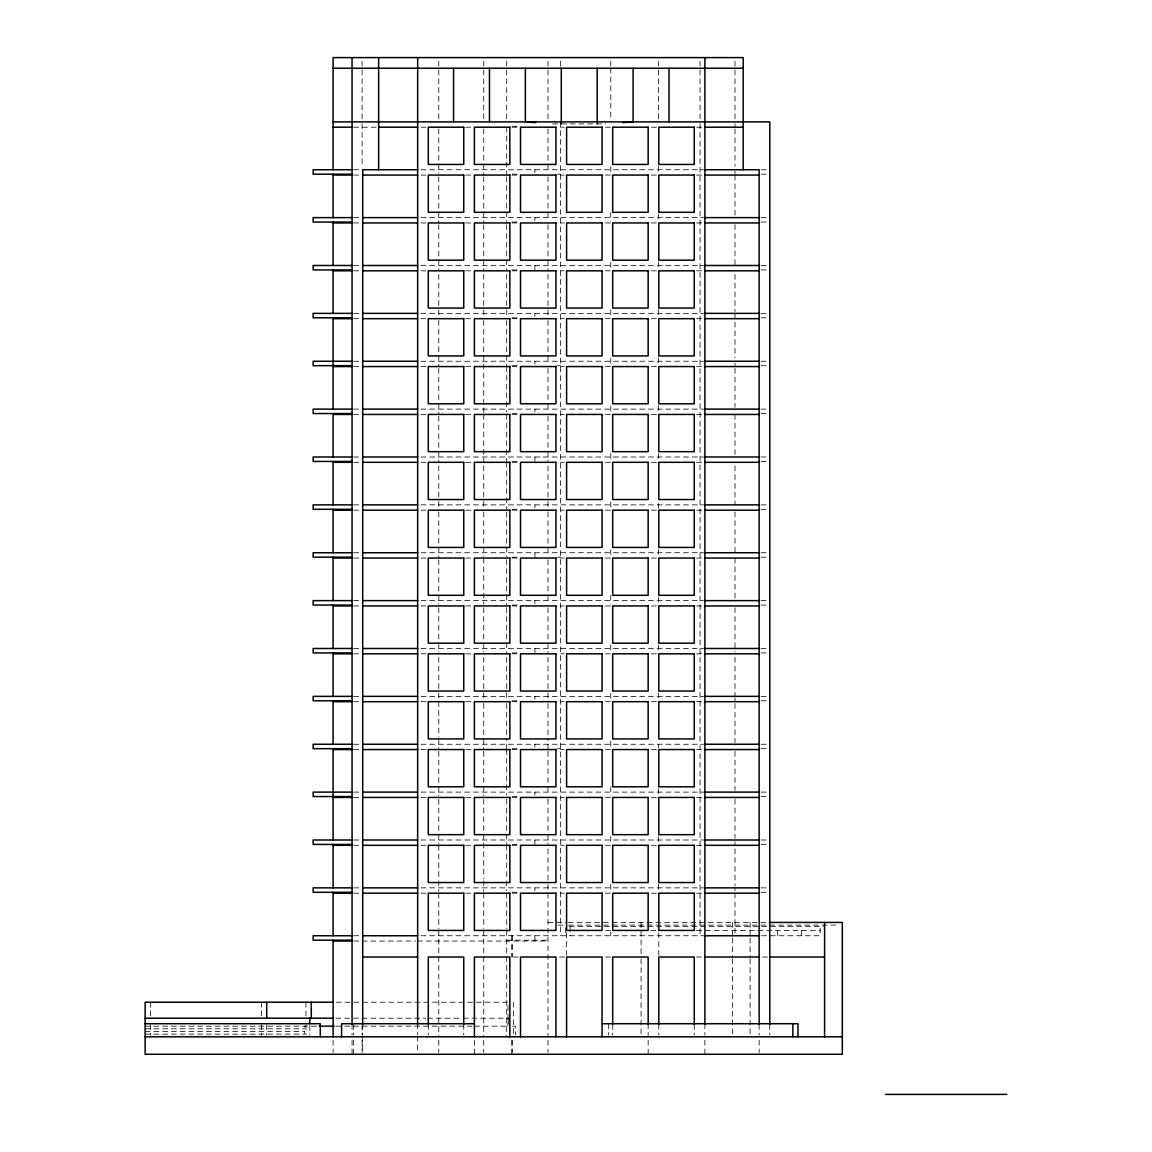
<?xml version="1.0" encoding="UTF-8"?>
<svg xmlns="http://www.w3.org/2000/svg" width="1152" height="1152" viewBox="0 0 1152 1152"><rect width="100%" height="100%" fill="white"/><g stroke="black" fill="none" stroke-linecap="round" stroke-linejoin="round"><path stroke-width="0.75" stroke-dasharray="5 3.75" d="M552.73 123.898L605.736 123.898M512.006 126.302L519.278 126.302M353.707 127.195L376.358 127.195M420.941 127.195L426.298 127.195M465.768 127.195L472.968 127.195M512.093 127.195L519.278 127.195M560.635 127.195L564.221 127.195M605.39 127.195L610.762 127.195M651.442 127.195L656.755 127.195M696.6 127.195L703.555 127.195M353.707 169.747L360.403 169.747M420.941 169.747L703.555 169.747M761.083 169.747L768.053 169.747M512.006 174.182L519.278 174.182M557.208 174.182L560.635 174.182M761.083 174.182L768.053 174.182M353.707 175.075L360.403 175.075M420.941 175.075L426.298 175.075M465.768 175.075L472.968 175.075M512.093 175.075L519.278 175.075M560.635 175.075L564.221 175.075M605.39 175.075L610.762 175.075L610.762 166.205M651.442 175.075L656.755 175.075M696.6 175.075L703.555 175.075M353.707 217.627L360.403 217.627M420.941 217.627L703.555 217.627M761.083 217.627L768.053 217.627M512.006 222.062L519.278 222.062M761.083 222.062L768.053 222.062M353.707 222.941L360.403 222.941M420.941 222.941L426.298 222.941M465.768 222.941L472.968 222.941M512.093 222.941L519.278 222.941M560.635 222.941L564.221 222.941M605.39 222.941L610.762 222.941M651.442 222.941L656.755 222.941M696.6 222.941L703.555 222.941M353.707 265.493L360.403 265.493M420.941 265.493L703.555 265.493M761.083 265.493L768.053 265.493M512.006 269.928L519.278 269.928M761.083 269.928L768.053 269.928M353.707 270.821L360.403 270.821M420.941 270.821L426.298 270.821M465.768 270.821L472.968 270.821M512.093 270.821L519.278 270.821M560.635 270.821L564.221 270.821M605.39 270.821L610.762 270.821L610.762 261.95M651.442 270.821L656.755 270.821M696.6 270.821L703.555 270.821M353.707 313.373L360.403 313.373M420.941 313.373L703.555 313.373M761.083 313.373L769.781 313.373M512.006 317.808L519.278 317.808M761.083 317.808L768.053 317.808M353.707 318.686L360.403 318.686M420.941 318.686L426.298 318.686M465.768 318.686L472.968 318.686M512.093 318.686L519.278 318.686M560.635 318.686L564.221 318.686M605.39 318.686L610.762 318.686M651.442 318.686L656.755 318.686M696.6 318.686L703.555 318.686M353.707 361.253L360.403 361.253M420.941 361.253L703.555 361.253M761.083 361.253L769.781 361.253M512.006 365.674L519.278 365.674M557.208 365.674L560.635 365.674M761.083 365.674L769.781 365.674M353.707 366.566L360.403 366.566M420.941 366.566L426.298 366.566M465.768 366.566L472.968 366.566M512.093 366.566L519.278 366.566M560.635 366.566L564.221 366.566M605.39 366.566L610.762 366.566L610.762 357.696M651.442 366.566L656.755 366.566M696.6 366.566L703.555 366.566M353.707 409.118L360.403 409.118M420.941 409.118L703.555 409.118M761.083 409.118L768.053 409.118M512.006 413.554L519.278 413.554M761.083 413.554L768.053 413.554M353.707 414.446L360.403 414.446M420.941 414.446L426.298 414.446M465.768 414.446L472.968 414.446M512.093 414.446L519.278 414.446M560.635 414.446L564.221 414.446M605.39 414.446L610.762 414.446L610.762 403.805M651.442 414.446L658.526 414.446M696.6 414.446L703.555 414.446M353.707 456.998L360.403 456.998M420.941 456.998L703.555 456.998M761.083 456.998L769.781 456.998M512.006 461.434L519.278 461.434M761.083 461.434L768.053 461.434M353.707 462.312L360.403 462.312M420.941 462.312L426.298 462.312M465.768 462.312L472.968 462.312M512.093 462.312L519.278 462.312M560.635 462.312L564.221 462.312M605.39 462.312L610.762 462.312M651.442 462.312L656.755 462.312M696.6 462.312L703.555 462.312M353.707 504.864L360.403 504.864M420.941 504.864L703.555 504.864M761.083 504.864L768.053 504.864M512.006 509.299L519.278 509.299M761.083 509.299L769.781 509.299M353.707 510.192L360.403 510.192M420.941 510.192L426.298 510.192M465.768 510.192L472.968 510.192M512.093 510.192L519.278 510.192M560.635 510.192L564.221 510.192M605.39 510.192L610.762 510.192L610.762 501.322M651.442 510.192L658.526 510.192L658.526 501.322M696.6 510.192L703.555 510.192M353.707 552.744L360.403 552.744M420.941 552.744L703.555 552.744M761.083 552.744L768.053 552.744M512.006 557.179L519.278 557.179M557.208 557.179L560.635 557.179M761.083 557.179L769.781 557.179M353.707 558.058L360.403 558.058M420.941 558.058L426.298 558.058M465.768 558.058L472.968 558.058M512.093 558.058L519.278 558.058M560.635 558.058L564.221 558.058M605.39 558.058L610.762 558.058L610.762 549.202M651.442 558.058L658.526 558.058M696.6 558.058L703.555 558.058M353.707 600.624L360.403 600.624M420.941 600.624L703.555 600.624M761.083 600.624L769.781 600.624M512.006 605.059L519.278 605.059M761.083 605.059L768.053 605.059M353.707 605.938L360.403 605.938M420.941 605.938L426.298 605.938M465.768 605.938L472.968 605.938M512.093 605.938L519.278 605.938M560.635 605.938L564.221 605.938M605.39 605.938L610.762 605.938M651.442 605.938L656.755 605.938M696.6 605.938L703.555 605.938M353.707 648.49L360.403 648.49M420.941 648.49L703.555 648.49M761.083 648.49L769.781 648.49M512.006 652.925L519.278 652.925M761.083 652.925L768.053 652.925M353.707 653.818L360.403 653.818M420.941 653.818L426.298 653.818M465.768 653.818L472.968 653.818M512.093 653.818L519.278 653.818M560.635 653.818L564.221 653.818M605.39 653.818L610.762 653.818M651.442 653.818L656.755 653.818M696.6 653.818L703.555 653.818M353.707 696.37L360.403 696.37M420.941 696.37L703.555 696.37M761.083 696.37L768.053 696.37M512.006 700.805L519.278 700.805M761.083 700.805L768.053 700.805M353.707 701.683L360.403 701.683M420.941 701.683L426.298 701.683M465.768 701.683L472.968 701.683M512.093 701.683L519.278 701.683M560.635 701.683L564.221 701.683M605.39 701.683L610.762 701.683L610.762 692.827M651.442 701.683L656.755 701.683M696.6 701.683L703.555 701.683M353.707 744.25L360.403 744.25M420.941 744.25L703.555 744.25M761.083 744.25L769.781 744.25M512.006 748.67L519.278 748.67M557.208 748.67L560.635 748.67M761.083 748.67L768.053 748.67M353.707 749.563L360.403 749.563M420.941 749.563L426.298 749.563M465.768 749.563L472.968 749.563M512.093 749.563L519.278 749.563M560.635 749.563L564.221 749.563M605.39 749.563L610.762 749.563L610.762 740.693M651.442 749.563L656.755 749.563M696.6 749.563L703.555 749.563M353.707 792.115L360.403 792.115M420.941 792.115L703.555 792.115M761.083 792.115L768.053 792.115M512.006 796.55L519.278 796.55M761.083 796.55L768.053 796.55M353.707 797.443L360.403 797.443M420.941 797.443L426.298 797.443M465.768 797.443L472.968 797.443M512.093 797.443L519.278 797.443M560.635 797.443L564.221 797.443M605.39 797.443L610.762 797.443M651.442 797.443L658.526 797.443M696.6 797.443L703.555 797.443M353.707 839.995L360.403 839.995M420.941 839.995L703.555 839.995M761.083 839.995L769.781 839.995M512.006 844.43L519.278 844.43M761.083 844.43L768.053 844.43M353.707 845.309L362.088 845.309M420.941 845.309L426.298 845.309M465.768 845.309L472.968 845.309M512.093 845.309L519.278 845.309M560.635 845.309L564.221 845.309M605.39 845.309L610.762 845.309M651.442 845.309L656.755 845.309M696.6 845.309L703.555 845.309M353.707 887.861L360.403 887.861M420.941 887.861L703.555 887.861M761.083 887.861L769.781 887.861M512.006 892.296L519.278 892.296M761.083 892.296L769.781 892.296M353.707 893.189L360.403 893.189M420.941 893.189L426.298 893.189M465.768 893.189L472.968 893.189M512.093 893.189L519.278 893.189M560.635 893.189L564.221 893.189M605.39 893.189L610.762 893.189M651.442 893.189L658.526 893.189M696.6 893.189L703.555 893.189M547.978 922.435L566.597 922.435M568.368 922.435L767.851 922.435M558.043 925.099L566.597 925.099M568.397 925.099L835.675 925.099M569.304 926.438L824.587 926.438M605.606 930.427L612.706 930.427M650.707 930.427L657.23 930.427M696.672 930.427L820.152 930.427M353.707 935.741L360.403 935.741M420.941 935.741L703.555 935.741M761.587 935.741L820.152 935.741L820.152 926.438M506.707 940.176L547.978 940.176M353.707 941.054L360.403 941.054M362.088 941.054L415.598 941.054M417.384 941.054L547.978 941.054M513.403 957.024L518.717 957.024M559.512 957.024L564.826 957.024M605.606 957.024L610.92 957.024M696.485 957.024L701.87 957.024M762.523 957.024L767.851 957.024M336.298 1002.226L508.032 1002.226L507.931 1026.173M335.938 1018.195L425.693 1018.195M427.478 1018.195L461.448 1018.195M463.234 1018.195L509.112 1018.195M145.152 1026.173L318.24 1026.173M335.938 1026.173L472.882 1026.173M474.552 1026.173L509.112 1026.173M512.482 1026.173L515.506 1026.173L515.506 1035.029M145.152 1028.822L304.502 1028.822M145.152 1031.486L304.502 1031.486M145.152 1034.15L304.502 1034.15L304.502 1026.173M801.331 930.427L801.331 935.741M777.542 930.427L777.542 935.741M769.781 1024.402L769.781 1035.029M759.154 1024.402L759.154 1035.029M759.154 1040.299L759.154 1052.51M750.11 922.435L750.11 936.274M750.11 938.002L750.11 957.024M750.11 958.795L750.11 1035.029M734.99 61.142L734.99 66.47M734.99 70.027L734.99 120.082M734.99 123.653L734.99 127.195M734.99 128.966L734.99 166.205M734.99 171.23L734.99 174.182M734.99 175.075L734.99 217.627M734.99 224.712L734.99 265.493M734.99 274.363L734.99 311.602M734.99 313.373L734.99 357.696M734.99 363.024L734.99 366.566M734.99 368.338L734.99 407.347M734.99 414.446L734.99 455.227M734.99 465.869L734.99 504.864M734.99 511.963L734.99 552.744M734.99 558.058L734.99 598.853M734.99 607.709L734.99 652.046M734.99 657.36L734.99 696.37M734.99 697.853L734.99 700.805M734.99 703.454L734.99 742.464M734.99 751.334L734.99 790.344M734.99 799.214L734.99 838.224M734.99 841.766L734.99 845.309M734.99 848.851L734.99 886.09M734.99 887.861L734.99 890.827M734.99 893.189L734.99 933.97M732.384 922.435L732.384 936.274M732.384 938.002L732.384 957.024M732.384 958.795L732.384 1035.029M704.894 1023.725L704.894 1035.173M704.894 1040.299L704.894 1054.267M700.056 61.142L700.056 66.47M700.056 70.027L700.056 120.082M700.056 123.653L700.056 935.741M694.267 1024.402L694.267 1035.029M658.8 932.818L658.8 955.296M658.8 1024.402L658.8 1035.029M658.526 61.142L658.526 68.242M658.526 70.027L658.526 120.082M658.526 166.205L658.526 173.29M658.526 214.085L658.526 221.17M658.526 261.95L658.526 270.821M658.526 309.83L658.526 316.915M658.526 357.696L658.526 366.566M658.526 405.576L658.526 412.675M658.526 453.456L658.526 460.541M658.526 549.202L658.526 556.286M658.526 597.067L658.526 604.166M658.526 644.947L658.526 652.046M658.526 692.827L658.526 699.912M658.526 744.25L658.526 747.792M658.526 788.573L658.526 795.658M658.526 836.438L658.526 845.309M658.526 884.318L658.526 891.418M648.158 1023.725L648.158 1036.814M648.158 1040.299L648.158 1054.267M641.074 922.435L641.074 955.296M641.074 958.795L641.074 1035.029M612.706 1024.402L612.706 1035.173M610.762 61.142L610.762 66.47M610.762 68.242L610.762 120.082M610.762 212.299L610.762 221.17M610.762 309.83L610.762 316.915M610.762 453.456L610.762 460.541M610.762 595.296L610.762 604.166M610.762 644.947L610.762 652.046M610.762 786.802L610.762 795.658M610.762 836.438L610.762 843.538M610.762 884.318L610.762 891.418M610.762 932.198L610.762 935.741M608.702 1023.725L608.702 1035.173M597.182 121.882L597.182 124.531M570.139 926.438L570.139 935.741M566.597 932.818L566.597 955.296M565.704 927.979L565.704 935.741M561.283 121.882L561.283 124.531M560.635 61.142L560.635 66.47M560.635 121.882L560.635 935.741M547.978 61.142L547.978 66.47M547.978 70.027L547.978 120.082M547.978 128.966L547.978 172.699M547.978 176.846L547.978 220.579M547.978 224.712L547.978 269.928M547.978 274.363L547.978 308.059M547.978 309.83L547.978 316.325M547.978 320.472L547.978 364.205M547.978 368.338L547.978 412.07M547.978 416.218L547.978 461.434M547.978 465.869L547.978 499.55M547.978 501.322L547.978 507.83M547.978 511.963L547.978 555.696M547.978 559.843L547.978 603.576M547.978 607.709L547.978 652.925M547.978 657.36L547.978 691.056M547.978 692.827L547.978 699.322M547.978 703.454L547.978 740.693M547.978 744.25L547.978 748.67M547.978 751.334L547.978 795.067M547.978 799.214L547.978 844.43M547.978 848.851L547.978 882.547M547.978 884.318L547.978 890.827M547.978 893.189L547.978 1036.814M547.978 1040.299L547.978 1052.51M534.902 169.747L534.902 172.699M534.902 217.627L534.902 220.579M534.902 265.493L534.902 269.928M534.902 313.373L534.902 316.325M534.902 361.253L534.902 364.205M534.902 409.118L534.902 412.07M534.902 456.998L534.902 461.434M534.902 504.864L534.902 507.83M534.902 552.744L534.902 557.179M534.902 600.624L534.902 603.576M534.902 648.49L534.902 652.925M534.902 696.37L534.902 699.322M534.902 744.25L534.902 747.202M534.902 792.115L534.902 795.067M534.902 839.995L534.902 844.43M534.902 887.861L534.902 890.827M534.902 935.741L534.902 940.176M513.403 1002.226L513.403 1036.814M512.338 935.741L512.338 957.024M512.338 1040.299L512.338 1052.51M511.733 935.741L511.733 957.024M511.733 1040.299L511.733 1054.267M508.234 1018.195L508.234 1026.173M506.707 61.142L506.707 66.47M506.707 70.027L506.707 120.082M506.707 127.195L506.707 174.182M506.707 176.846L506.707 222.062M506.707 224.712L506.707 269.928M506.707 274.363L506.707 308.059M506.707 309.83L506.707 317.808M506.707 320.472L506.707 365.674M506.707 366.566L506.707 412.07M506.707 414.446L506.707 461.434M506.707 462.312L506.707 496.008M506.707 497.779L506.707 509.299M506.707 511.963L506.707 557.179M506.707 559.843L506.707 605.059M506.707 607.709L506.707 652.925M506.707 657.36L506.707 691.056M506.707 692.827L506.707 700.805M506.707 703.454L506.707 740.693M506.707 744.25L506.707 748.67M506.707 749.563L506.707 795.067M506.707 799.214L506.707 844.43M506.707 845.309L506.707 879.005M506.707 880.776L506.707 890.827M506.707 893.189L506.707 928.642M506.707 930.427L506.707 1036.814M483.754 61.142L483.754 66.47M483.754 70.027L483.754 120.082M483.754 128.966L483.754 175.075M483.754 176.846L483.754 222.941M483.754 224.712L483.754 270.821M483.754 274.363L483.754 308.059M483.754 309.83L483.754 316.915M483.754 320.472L483.754 412.675M483.754 414.446L483.754 462.312M483.754 465.869L483.754 499.55M483.754 501.322L483.754 508.421M483.754 511.963L483.754 556.286M483.754 558.058L483.754 604.166M483.754 607.709L483.754 652.046M483.754 657.36L483.754 691.056M483.754 692.827L483.754 701.683M483.754 703.454L483.754 737.15M483.754 738.922L483.754 749.563M483.754 751.334L483.754 795.658M483.754 799.214L483.754 879.005M483.754 880.776L483.754 891.418M483.754 893.189L483.754 928.642M483.754 930.427L483.754 1036.814M483.754 1040.299L483.754 1052.51M474.394 1040.299L474.394 1054.267M463.752 1024.402L463.752 1035.029M438.782 61.142L438.782 66.47M438.782 70.027L438.782 120.082M438.782 128.966L438.782 173.29M438.782 176.846L438.782 222.941M438.782 224.712L438.782 270.821M438.782 274.363L438.782 308.059M438.782 309.83L438.782 316.915M438.782 320.472L438.782 366.566M438.782 368.338L438.782 414.446M438.782 416.218L438.782 462.312M438.782 465.869L438.782 499.55M438.782 501.322L438.782 508.421M438.782 511.963L438.782 558.058M438.782 559.843L438.782 604.166M438.782 607.709L438.782 652.046M438.782 657.36L438.782 691.056M438.782 692.827L438.782 699.912M438.782 701.683L438.782 737.15M438.782 738.922L438.782 749.563M438.782 751.334L438.782 795.658M438.782 799.214L438.782 843.538M438.782 845.309L438.782 879.005M438.782 880.776L438.782 891.418M438.782 893.189L438.782 928.642M438.782 930.427L438.782 1036.814M438.782 1040.299L438.782 1052.51M428.299 1024.402L428.299 1035.029M417.658 1023.725L417.658 1035.029M417.658 1036.296L417.658 1052.467M362.693 1024.402L362.693 1035.029M362.693 1036.296L362.693 1052.467M362.088 61.142L362.088 66.47M362.088 70.027L362.088 120.082M362.088 123.653L362.088 166.205M362.088 1024.402L362.088 1035.029M362.088 1040.299L362.088 1052.51M353.707 1024.402L353.707 1035.029M353.707 1040.299L353.707 1054.267M352.051 1024.402L352.051 1035.173M352.051 1040.299L352.051 1054.267M333.115 1040.299L333.115 1052.51M309.83 1025.352L309.83 1035.173M305.942 1002.226L305.942 1016.064M305.942 1024.704L305.942 1035.086M266.717 1024.704L266.717 1035.086M261.403 1002.226L261.403 1016.064M261.403 1024.704L261.403 1035.086M150.466 1002.226L150.466 1016.064M150.466 1024.704L150.466 1035.086"/><path stroke-width="1.5" d="M622.829 122.63L633.096 121.882L633.096 68.242M333.115 68.242L743.184 68.242M333.115 121.882L769.781 121.882L769.781 1024.402M333.115 127.195L352.051 127.195M378.648 127.195L417.658 127.195M704.894 127.195L743.184 127.195M352.051 169.747L313.157 169.747L313.157 174.182L352.051 174.182M417.658 169.747L362.693 169.747L362.693 1024.402M704.894 169.747L759.154 169.747L759.154 1024.402M333.115 175.075L352.051 175.075M362.693 175.075L417.658 175.075M704.894 175.075L759.154 175.075M352.051 217.627L313.157 217.627L313.157 222.062L352.051 222.062M362.693 217.627L417.658 217.627M704.894 217.627L759.154 217.627M333.115 222.941L352.051 222.941M362.693 222.941L417.658 222.941M704.894 222.941L759.154 222.941M352.051 265.493L313.157 265.493L313.157 269.928L352.051 269.928M362.693 265.493L417.658 265.493M704.894 265.493L759.154 265.493M333.115 270.821L352.051 270.821M362.693 270.821L417.658 270.821M704.894 270.821L759.154 270.821M352.051 313.373L313.157 313.373L313.157 317.808L352.051 317.808M362.693 313.373L417.658 313.373M704.894 313.373L759.154 313.373M333.115 318.686L352.051 318.686M362.693 318.686L417.658 318.686M704.894 318.686L759.154 318.686M352.051 361.253L313.157 361.253L313.157 365.674L352.051 365.674M362.693 361.253L417.658 361.253M704.894 361.253L759.154 361.253M333.115 366.566L352.051 366.566M362.693 366.566L417.658 366.566M704.894 366.566L759.154 366.566M352.051 409.118L313.157 409.118L313.157 413.554L352.051 413.554M362.693 409.118L417.658 409.118M704.894 409.118L759.154 409.118M333.115 414.446L352.051 414.446M362.693 414.446L417.658 414.446M704.894 414.446L759.154 414.446M352.051 456.998L313.157 456.998L313.157 461.434L352.051 461.434M362.693 456.998L417.658 456.998M704.894 456.998L759.154 456.998M333.115 462.312L352.051 462.312M362.693 462.312L417.658 462.312M704.894 462.312L759.154 462.312M352.051 504.864L313.157 504.864L313.157 509.299L352.051 509.299M362.693 504.864L417.658 504.864M704.894 504.864L759.154 504.864M333.115 510.192L352.051 510.192M362.693 510.192L417.658 510.192M704.894 510.192L759.154 510.192M352.051 552.744L313.157 552.744L313.157 557.179L352.051 557.179M362.693 552.744L417.658 552.744M704.894 552.744L759.154 552.744M333.115 558.058L352.051 558.058M362.693 558.058L417.658 558.058M704.894 558.058L759.154 558.058M352.051 600.624L313.157 600.624L313.157 605.059L352.051 605.059M362.693 600.624L417.658 600.624M704.894 600.624L759.154 600.624M333.115 605.938L352.051 605.938M362.693 605.938L417.658 605.938M704.894 605.938L759.154 605.938M352.051 648.49L313.157 648.49L313.157 652.925L352.051 652.925M362.693 648.49L417.658 648.49M704.894 648.49L759.154 648.49M333.115 653.818L352.051 653.818M362.693 653.818L417.658 653.818M704.894 653.818L759.154 653.818M352.051 696.37L313.157 696.37L313.157 700.805L352.051 700.805M362.693 696.37L417.658 696.37M704.894 696.37L759.154 696.37M333.115 701.683L352.051 701.683M362.693 701.683L417.658 701.683M704.894 701.683L759.154 701.683M352.051 744.25L313.157 744.25L313.157 748.67L352.051 748.67M362.693 744.25L417.658 744.25M704.894 744.25L759.154 744.25M333.115 749.563L352.051 749.563M362.693 749.563L417.658 749.563M704.894 749.563L759.154 749.563M352.051 792.115L313.157 792.115L313.157 796.55L352.051 796.55M362.693 792.115L417.658 792.115M704.894 792.115L759.154 792.115M333.115 797.443L352.051 797.443M362.693 797.443L417.658 797.443M704.894 797.443L759.154 797.443M352.051 839.995L313.157 839.995L313.157 844.43L352.051 844.43M362.693 839.995L417.658 839.995M704.894 839.995L759.154 839.995M333.115 845.309L352.051 845.309M362.693 845.309L417.658 845.309M704.894 845.309L759.154 845.309M352.051 887.861L313.157 887.861L313.157 892.296L352.051 892.296M362.693 887.861L417.658 887.861M704.894 887.861L759.154 887.861M333.115 893.189L352.051 893.189M362.693 893.189L417.658 893.189M704.894 893.189L759.154 893.189M769.291 922.435L842.314 922.435L842.314 1054.267L145.152 1054.267L145.152 1002.226L332.77 1002.226M352.051 935.741L313.157 935.741L313.157 940.176L352.051 940.176M362.693 935.741L417.658 935.741M704.894 935.741L759.154 935.741M333.115 941.054L352.051 941.054M362.693 957.024L417.658 957.024M704.894 957.024L759.154 957.024M769.781 957.024L824.587 957.024M145.152 1018.195L332.914 1018.195M145.152 1023.725L320.299 1023.725L320.299 1036.814M474.394 1023.725L341.582 1023.725L341.582 1036.814M602.064 1023.725L797.99 1023.725L797.99 1036.814M319.147 1026.173L334.267 1026.173M145.152 1036.814L842.314 1036.814M885.557 1094.4L1006.848 1094.4M535.637 122.63L525.37 121.882L525.37 68.242M824.587 922.435L824.587 1036.814M792.864 1023.725L792.864 1036.814M743.184 169.747L743.184 57.6L333.115 57.6L333.115 169.747M704.894 57.6L704.894 1024.402M694.267 1024.402L694.267 957.024L658.8 957.024L658.8 1024.402M668.995 68.242L668.995 121.882M648.158 1024.402L648.158 957.024L612.706 957.024L612.706 1024.402M602.064 1036.814L602.064 957.024L566.597 957.024L566.597 1036.814M597.182 68.242L597.182 121.882M561.283 68.242L561.283 121.882M555.955 1036.814L555.955 957.024L520.502 957.024L520.502 1036.814M509.861 1036.814L509.861 957.024L474.394 957.024L474.394 1036.814M489.47 68.242L489.47 121.882M463.752 1024.402L463.752 957.024L428.299 957.024L428.299 1024.402M453.557 68.242L453.557 121.882M417.658 57.6L417.658 1024.402M378.648 57.6L378.648 169.747M352.051 57.6L352.051 1024.402M333.115 174.182L333.115 217.627M333.115 222.062L333.115 265.493M333.115 269.928L333.115 313.373M333.115 317.808L333.115 409.118M333.115 413.554L333.115 456.998M333.115 461.434L333.115 504.864M333.115 509.299L333.115 552.744M333.115 557.179L333.115 600.624M333.115 605.059L333.115 648.49M333.115 652.925L333.115 696.37M333.115 700.805L333.115 744.25M333.115 748.67L333.115 839.995M333.115 844.43L333.115 887.861M333.115 892.296L333.115 935.741M333.115 940.176L333.115 1036.814M311.27 1002.226L311.27 1018.195M309.83 1018.195L309.83 1023.725M266.717 1002.226L266.717 1018.195M463.752 127.195L428.299 127.195L428.299 164.434L463.752 164.434L463.752 127.195M509.861 127.195L474.394 127.195L474.394 164.434L509.861 164.434L509.861 127.195M555.955 127.195L520.502 127.195L520.502 164.434L555.955 164.434L555.955 127.195M602.064 127.195L566.597 127.195L566.597 164.434L602.064 164.434L602.064 127.195M648.158 127.195L612.706 127.195L612.706 164.434L648.158 164.434L648.158 127.195M694.267 127.195L658.8 127.195L658.8 164.434L694.267 164.434L694.267 127.195M463.752 175.075L428.299 175.075L428.299 212.299L463.752 212.299L463.752 175.075M509.861 175.075L474.394 175.075L474.394 212.299L509.861 212.299L509.861 175.075M555.955 175.075L520.502 175.075L520.502 212.299L555.955 212.299L555.955 175.075M602.064 175.075L566.597 175.075L566.597 212.299L602.064 212.299L602.064 175.075M648.158 175.075L612.706 175.075L612.706 212.299L648.158 212.299L648.158 175.075M694.267 175.075L658.8 175.075L658.8 212.299L694.267 212.299L694.267 175.075M463.752 222.941L428.299 222.941L428.299 260.179L463.752 260.179L463.752 222.941M509.861 222.941L474.394 222.941L474.394 260.179L509.861 260.179L509.861 222.941M555.955 222.941L520.502 222.941L520.502 260.179L555.955 260.179L555.955 222.941M602.064 222.941L566.597 222.941L566.597 260.179L602.064 260.179L602.064 222.941M648.158 222.941L612.706 222.941L612.706 260.179L648.158 260.179L648.158 222.941M694.267 222.941L658.8 222.941L658.8 260.179L694.267 260.179L694.267 222.941M463.752 270.821L428.299 270.821L428.299 308.059L463.752 308.059L463.752 270.821M509.861 270.821L474.394 270.821L474.394 308.059L509.861 308.059L509.861 270.821M555.955 270.821L520.502 270.821L520.502 308.059L555.955 308.059L555.955 270.821M602.064 270.821L566.597 270.821L566.597 308.059L602.064 308.059L602.064 270.821M648.158 270.821L612.706 270.821L612.706 308.059L648.158 308.059L648.158 270.821M694.267 270.821L658.8 270.821L658.8 308.059L694.267 308.059L694.267 270.821M463.752 318.686L428.299 318.686L428.299 355.925L463.752 355.925L463.752 318.686M509.861 318.686L474.394 318.686L474.394 355.925L509.861 355.925L509.861 318.686M555.955 318.686L520.502 318.686L520.502 355.925L555.955 355.925L555.955 318.686M602.064 318.686L566.597 318.686L566.597 355.925L602.064 355.925L602.064 318.686M648.158 318.686L612.706 318.686L612.706 355.925L648.158 355.925L648.158 318.686M694.267 318.686L658.8 318.686L658.8 355.925L694.267 355.925L694.267 318.686M463.752 366.566L428.299 366.566L428.299 403.805L463.752 403.805L463.752 366.566M509.861 366.566L474.394 366.566L474.394 403.805L509.861 403.805L509.861 366.566M555.955 366.566L520.502 366.566L520.502 403.805L555.955 403.805L555.955 366.566M602.064 366.566L566.597 366.566L566.597 403.805L602.064 403.805L602.064 366.566M648.158 366.566L612.706 366.566L612.706 403.805L648.158 403.805L648.158 366.566M694.267 366.566L658.8 366.566L658.8 403.805L694.267 403.805L694.267 366.566M463.752 414.446L428.299 414.446L428.299 451.67L463.752 451.67L463.752 414.446M509.861 414.446L474.394 414.446L474.394 451.67L509.861 451.67L509.861 414.446M555.955 414.446L520.502 414.446L520.502 451.67L555.955 451.67L555.955 414.446M602.064 414.446L566.597 414.446L566.597 451.67L602.064 451.67L602.064 414.446M648.158 414.446L612.706 414.446L612.706 451.67L648.158 451.67L648.158 414.446M694.267 414.446L658.8 414.446L658.8 451.67L694.267 451.67L694.267 414.446M463.752 462.312L428.299 462.312L428.299 499.55L463.752 499.55L463.752 462.312M509.861 462.312L474.394 462.312L474.394 499.55L509.861 499.55L509.861 462.312M555.955 462.312L520.502 462.312L520.502 499.55L555.955 499.55L555.955 462.312M602.064 462.312L566.597 462.312L566.597 499.55L602.064 499.55L602.064 462.312M648.158 462.312L612.706 462.312L612.706 499.55L648.158 499.55L648.158 462.312M694.267 462.312L658.8 462.312L658.8 499.55L694.267 499.55L694.267 462.312M463.752 510.192L428.299 510.192L428.299 547.43L463.752 547.43L463.752 510.192M509.861 510.192L474.394 510.192L474.394 547.43L509.861 547.43L509.861 510.192M555.955 510.192L520.502 510.192L520.502 547.43L555.955 547.43L555.955 510.192M602.064 510.192L566.597 510.192L566.597 547.43L602.064 547.43L602.064 510.192M648.158 510.192L612.706 510.192L612.706 547.43L648.158 547.43L648.158 510.192M694.267 510.192L658.8 510.192L658.8 547.43L694.267 547.43L694.267 510.192M463.752 558.058L428.299 558.058L428.299 595.296L463.752 595.296L463.752 558.058M509.861 558.058L474.394 558.058L474.394 595.296L509.861 595.296L509.861 558.058M555.955 558.058L520.502 558.058L520.502 595.296L555.955 595.296L555.955 558.058M602.064 558.058L566.597 558.058L566.597 595.296L602.064 595.296L602.064 558.058M648.158 558.058L612.706 558.058L612.706 595.296L648.158 595.296L648.158 558.058M694.267 558.058L658.8 558.058L658.8 595.296L694.267 595.296L694.267 558.058M463.752 605.938L428.299 605.938L428.299 643.176L463.752 643.176L463.752 605.938M509.861 605.938L474.394 605.938L474.394 643.176L509.861 643.176L509.861 605.938M555.955 605.938L520.502 605.938L520.502 643.176L555.955 643.176L555.955 605.938M602.064 605.938L566.597 605.938L566.597 643.176L602.064 643.176L602.064 605.938M648.158 605.938L612.706 605.938L612.706 643.176L648.158 643.176L648.158 605.938M694.267 605.938L658.8 605.938L658.8 643.176L694.267 643.176L694.267 605.938M463.752 653.818L428.299 653.818L428.299 691.056L463.752 691.056L463.752 653.818M509.861 653.818L474.394 653.818L474.394 691.056L509.861 691.056L509.861 653.818M555.955 653.818L520.502 653.818L520.502 691.056L555.955 691.056L555.955 653.818M602.064 653.818L566.597 653.818L566.597 691.056L602.064 691.056L602.064 653.818M648.158 653.818L612.706 653.818L612.706 691.056L648.158 691.056L648.158 653.818M694.267 653.818L658.8 653.818L658.8 691.056L694.267 691.056L694.267 653.818M463.752 701.683L428.299 701.683L428.299 738.922L463.752 738.922L463.752 701.683M509.861 701.683L474.394 701.683L474.394 738.922L509.861 738.922L509.861 701.683M555.955 701.683L520.502 701.683L520.502 738.922L555.955 738.922L555.955 701.683M602.064 701.683L566.597 701.683L566.597 738.922L602.064 738.922L602.064 701.683M648.158 701.683L612.706 701.683L612.706 738.922L648.158 738.922L648.158 701.683M694.267 701.683L658.8 701.683L658.8 738.922L694.267 738.922L694.267 701.683M463.752 749.563L428.299 749.563L428.299 786.802L463.752 786.802L463.752 749.563M509.861 749.563L474.394 749.563L474.394 786.802L509.861 786.802L509.861 749.563M555.955 749.563L520.502 749.563L520.502 786.802L555.955 786.802L555.955 749.563M602.064 749.563L566.597 749.563L566.597 786.802L602.064 786.802L602.064 749.563M648.158 749.563L612.706 749.563L612.706 786.802L648.158 786.802L648.158 749.563M694.267 749.563L658.8 749.563L658.8 786.802L694.267 786.802L694.267 749.563M463.752 797.443L428.299 797.443L428.299 834.667L463.752 834.667L463.752 797.443M509.861 797.443L474.394 797.443L474.394 834.667L509.861 834.667L509.861 797.443M555.955 797.443L520.502 797.443L520.502 834.667L555.955 834.667L555.955 797.443M602.064 797.443L566.597 797.443L566.597 834.667L602.064 834.667L602.064 797.443M648.158 797.443L612.706 797.443L612.706 834.667L648.158 834.667L648.158 797.443M694.267 797.443L658.8 797.443L658.8 834.667L694.267 834.667L694.267 797.443M463.752 845.309L428.299 845.309L428.299 882.547L463.752 882.547L463.752 845.309M509.861 845.309L474.394 845.309L474.394 882.547L509.861 882.547L509.861 845.309M555.955 845.309L520.502 845.309L520.502 882.547L555.955 882.547L555.955 845.309M602.064 845.309L566.597 845.309L566.597 882.547L602.064 882.547L602.064 845.309M648.158 845.309L612.706 845.309L612.706 882.547L648.158 882.547L648.158 845.309M694.267 845.309L658.8 845.309L658.8 882.547L694.267 882.547L694.267 845.309M463.752 893.189L428.299 893.189L428.299 930.427L463.752 930.427L463.752 893.189M509.861 893.189L474.394 893.189L474.394 930.427L509.861 930.427L509.861 893.189M555.955 893.189L520.502 893.189L520.502 930.427L555.955 930.427L555.955 893.189M602.064 893.189L566.597 893.189L566.597 930.427L602.064 930.427L602.064 893.189M648.158 893.189L612.706 893.189L612.706 930.427L648.158 930.427L648.158 893.189M694.267 893.189L658.8 893.189L658.8 930.427L694.267 930.427L694.267 893.189"/></g></svg>
